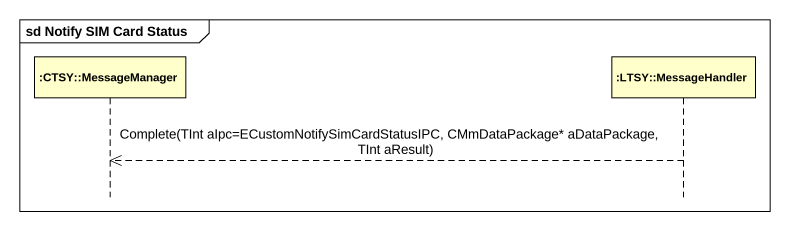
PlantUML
@startuml
mainframe sd Notify SIM Card Status
hide footbox
participant ":CTSY::MessageManager" as CTSY_MessageManager
participant ":LTSY::MessageHandler" as LTSY_MessageHandler

LTSY_MessageHandler -->> CTSY_MessageManager : Complete(TInt aIpc=ECustomNotifySimCardStatusIPC, CMmDataPackage* aDataPackage, TInt aResult)
@enduml
